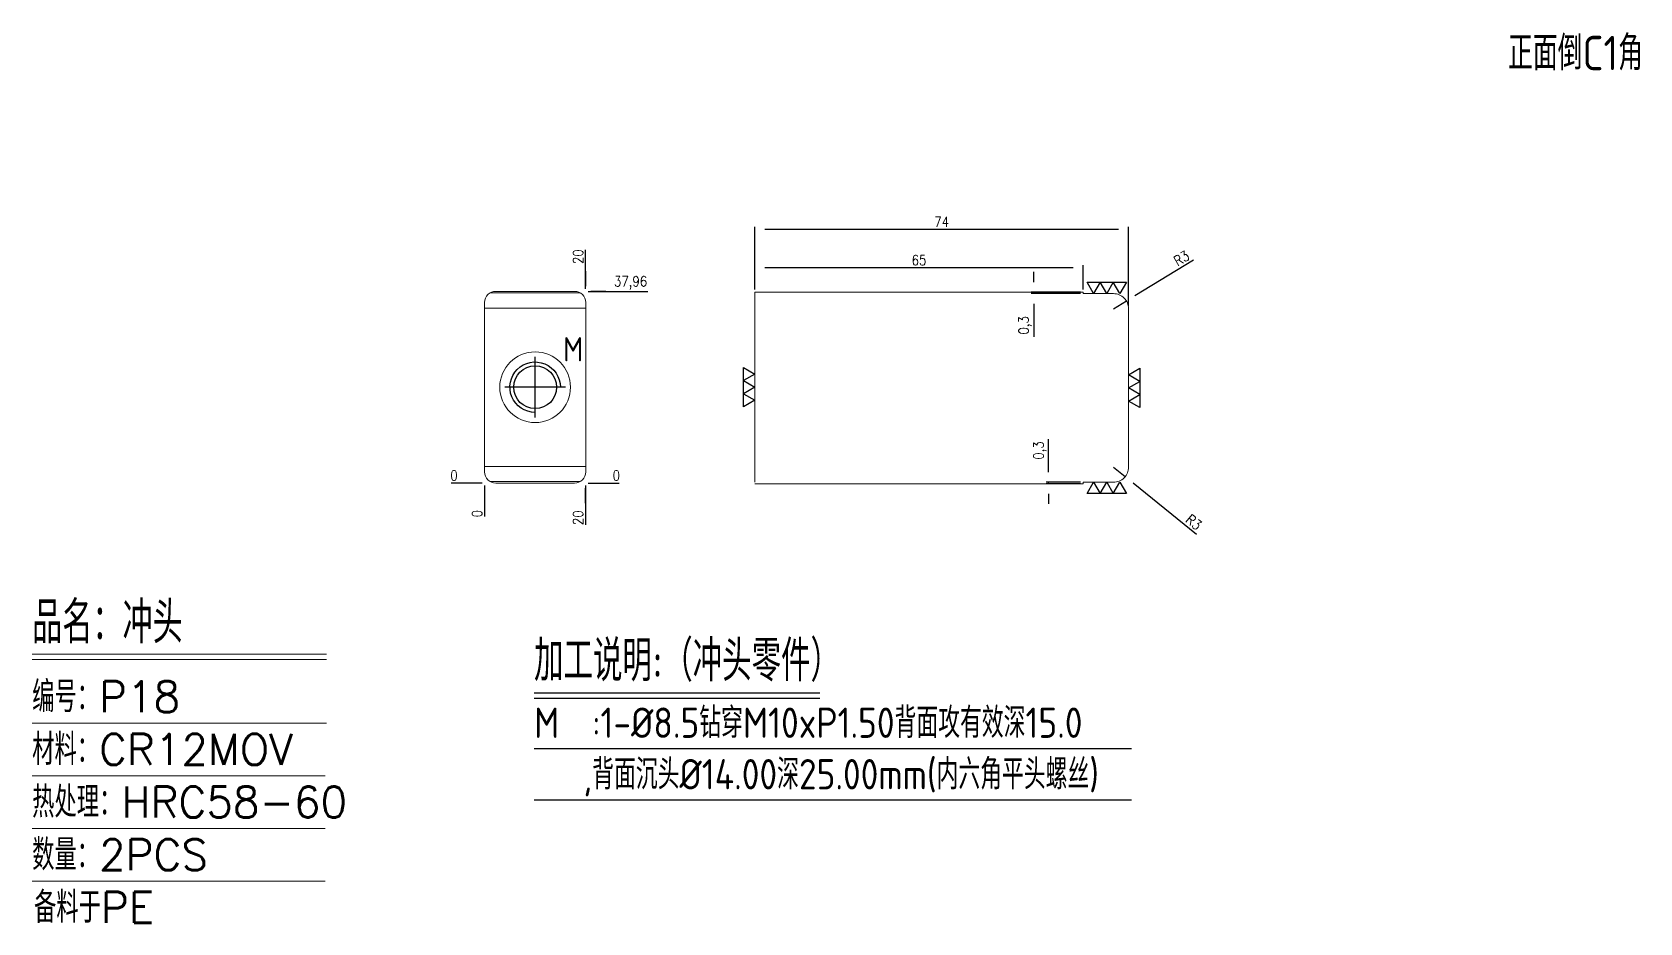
# Model space of a CAD drawing. Header units: millimetres. Extents: x 111215 to 111533, y 10966 to 11142.
import ezdxf
from ezdxf.enums import TextEntityAlignment as Align

# ---------------------------------------------------------------- set-up
doc = ezdxf.new("R2010")
doc.units = ezdxf.units.MM
doc.linetypes.add('CENTER', pattern=[0])
doc.linetypes.add('HIDDEN', pattern=[0])
for name, color, linetype in [('DIM', 4, 'Continuous'), ('PUNCH', 2, 'Continuous'), ('TEXT', 4, 'Continuous')]:
    doc.layers.add(name, color=color, linetype=linetype)
doc.styles.add('chinesef_fs', font='simplex.shx', dxfattribs={"bigfont": 'gbcbig.shx'})
doc.styles.add('gbenor', font='gbenor.shx', dxfattribs={"bigfont": 'gbcbig.shx'})
doc.styles.get("Standard").update_dxf_attribs({"font": 'txt.shx', "width": 0.85, "bigfont": 'ctxt.shx'})
doc.dimstyles.new('T-2-WX', dxfattribs={"dimtxt": 2, "dimasz": 2, "dimexe": 0.5, "dimexo": 0.5, "dimgap": 0.5, "dimtad": 1, "dimtxsty": 'Standard', "dimblk": 'OPEN30', "dimcen": 0, "dimazin": 3, "dimtfac": 1, "dimtmove": 0, "dimatfit": 3, "dimldrblk": 'OPEN30', "dimlwd": -1, "dimlwe": -1})

# ---------------------------------------------------------------- blocks, each defined once
blk = doc.blocks.new('*D7579')
at = {"layer": 'Defpoints', "color": 0}
for p in [(111304.55, 11052.68), (111324.55, 11052.68), (111329.55, 11052.68)]:
    blk.add_point(p, dxfattribs=at)
at = {"layer": 'DIM', "color": 0}
blk.add_line((111325.05, 11052.68), (111331.18, 11052.68), dxfattribs=at)
at = {"layer": 'DIM', "color": 0, "insert": (111330.62, 11054.18), "char_height": 2, "attachment_point": 5}
blk.add_mtext('0', dxfattribs=at)
blk = doc.blocks.new('_Open30')
blk = doc.blocks.new('*D7580')
at = {"layer": 'Defpoints', "color": 0}
for p in [(111324.55, 11090.64), (111329.55, 11090.64), (111304.55, 11052.68)]:
    blk.add_point(p, dxfattribs=at)
at = {"layer": 'DIM', "color": 0}
for p, q in [((111325.05, 11090.64), (111328.55, 11090.64)), ((111328.55, 11090.64), (111325.55, 11090.64)), ((111325.55, 11090.64), (111336.85, 11090.64))]:
    blk.add_line(p, q, dxfattribs=at)
at = {"layer": 'DIM', "color": 0, "insert": (111333.45, 11092.33), "char_height": 2, "attachment_point": 5}
blk.add_mtext('37,96', dxfattribs=at)
blk = doc.blocks.new('*D7581')
at = {"layer": 'Defpoints', "color": 0}
for p in [(111299.55, 11052.68), (111304.55, 11052.68), (111304.55, 11052.68)]:
    blk.add_point(p, dxfattribs=at)
at = {"layer": 'DIM', "color": 0}
blk.add_line((111304.05, 11052.68), (111297.92, 11052.68), dxfattribs=at)
at = {"layer": 'DIM', "color": 0, "insert": (111298.48, 11054.18), "char_height": 2, "attachment_point": 5}
blk.add_mtext('0', dxfattribs=at)
blk = doc.blocks.new('*D7582')
at = {"layer": 'Defpoints', "color": 0}
for p in [(111304.55, 11052.68), (111324.55, 11052.68), (111324.55, 11047.68)]:
    blk.add_point(p, dxfattribs=at)
at = {"layer": 'DIM', "color": 0}
for p, q in [((111324.55, 11052.18), (111324.55, 11048.68)), ((111324.55, 11048.68), (111324.55, 11051.68)), ((111324.55, 11051.68), (111324.55, 11044.43))]:
    blk.add_line(p, q, dxfattribs=at)
at = {"layer": 'DIM', "color": 0, "insert": (111323.05, 11045.8), "char_height": 2, "attachment_point": 5, "rotation": 90}
blk.add_mtext('20', dxfattribs=at)
blk = doc.blocks.new('*D7583')
at = {"layer": 'Defpoints', "color": 0}
for p in [(111304.55, 11052.68), (111304.55, 11052.68), (111304.55, 11047.68)]:
    blk.add_point(p, dxfattribs=at)
at = {"layer": 'DIM', "color": 0}
blk.add_line((111304.55, 11052.18), (111304.55, 11046.05), dxfattribs=at)
at = {"layer": 'DIM', "color": 0, "insert": (111303.05, 11046.61), "char_height": 2, "attachment_point": 5, "rotation": 90}
blk.add_mtext('0', dxfattribs=at)
blk = doc.blocks.new('*D7584')
at = {"layer": 'Defpoints', "color": 0}
for p in [(111324.55, 11095.64), (111324.55, 11090.64), (111304.55, 11052.68)]:
    blk.add_point(p, dxfattribs=at)
at = {"layer": 'DIM', "color": 0}
for p, q in [((111324.55, 11091.64), (111324.55, 11098.89)), ((111324.55, 11091.14), (111324.55, 11094.64)), ((111324.55, 11094.64), (111324.55, 11091.64))]:
    blk.add_line(p, q, dxfattribs=at)
at = {"layer": 'DIM', "color": 0, "insert": (111323.05, 11097.52), "char_height": 2, "attachment_point": 5, "rotation": 90}
blk.add_mtext('20', dxfattribs=at)
blk = doc.blocks.new('*D7585')
at = {"layer": 'Defpoints', "color": 0}
for p in [(111432.04, 11102.93), (111358.04, 11090.49), (111432.04, 11087.19)]:
    blk.add_point(p, dxfattribs=at)
at = {"layer": 'DIM', "color": 0}
for p, q in [((111358.04, 11090.99), (111358.04, 11103.43)), ((111360.04, 11102.93), (111430.04, 11102.93)), ((111432.04, 11087.69), (111432.04, 11103.43))]:
    blk.add_line(p, q, dxfattribs=at)
at = {"layer": 'DIM', "color": 0, "insert": (111395.04, 11104.43), "char_height": 2, "attachment_point": 5}
blk.add_mtext('74', dxfattribs=at)
blk = doc.blocks.new('*D7586')
at = {"layer": 'Defpoints', "color": 0}
for p in [(111358.04, 11095.32), (111358.04, 11090.49), (111423.04, 11090.49)]:
    blk.add_point(p, dxfattribs=at)
at = {"layer": 'DIM', "color": 0}
for p, q in [((111358.04, 11090.99), (111358.04, 11095.82)), ((111421.04, 11095.32), (111360.04, 11095.32)), ((111423.04, 11090.99), (111423.04, 11095.82))]:
    blk.add_line(p, q, dxfattribs=at)
at = {"layer": 'DIM', "color": 0, "insert": (111390.54, 11096.82), "char_height": 2, "attachment_point": 5}
blk.add_mtext('65', dxfattribs=at)
blk = doc.blocks.new('*D7587')
at = {"layer": 'Defpoints', "color": 0}
for p in [(111413.25, 11090.19), (111423.04, 11090.49), (111423.04, 11090.19)]:
    blk.add_point(p, dxfattribs=at)
at = {"layer": 'DIM', "color": 0}
for p, q in [((111413.25, 11092.49), (111413.25, 11094.49)), ((111422.54, 11090.49), (111412.75, 11090.49)), ((111422.54, 11090.19), (111412.75, 11090.19)), ((111413.25, 11090.49), (111413.25, 11090.19)), ((111413.25, 11088.19), (111413.25, 11081.63))]:
    blk.add_line(p, q, dxfattribs=at)
at = {"layer": 'DIM', "color": 0, "insert": (111411.56, 11083.91), "char_height": 2, "attachment_point": 5, "rotation": 90}
blk.add_mtext('0,3', dxfattribs=at)
blk = doc.blocks.new('*D7588')
at = {"layer": 'Defpoints', "color": 0}
for p in [(111416.2, 11052.83), (111423.04, 11052.83), (111423.04, 11052.53)]:
    blk.add_point(p, dxfattribs=at)
at = {"layer": 'DIM', "color": 0}
for p, q in [((111416.2, 11054.83), (111416.2, 11061.39)), ((111422.54, 11052.83), (111415.7, 11052.83)), ((111422.54, 11052.53), (111415.7, 11052.53)), ((111416.2, 11052.53), (111416.2, 11052.83)), ((111416.2, 11050.53), (111416.2, 11048.53))]:
    blk.add_line(p, q, dxfattribs=at)
at = {"layer": 'DIM', "color": 0, "insert": (111414.51, 11059.11), "char_height": 2, "attachment_point": 5, "rotation": 90}
blk.add_mtext('0,3', dxfattribs=at)
blk = doc.blocks.new('*D7589')
at = {"layer": 'Defpoints', "color": 0}
for p in [(111429.04, 11055.83), (111431.38, 11053.95)]:
    blk.add_point(p, dxfattribs=at)
at = {"layer": 'DIM', "color": 0}
for p, q in [((111429.04, 11055.83), (111431.38, 11053.95)), ((111432.94, 11052.69), (111445.49, 11042.58))]:
    blk.add_line(p, q, dxfattribs=at)
at = {"layer": 'DIM', "color": 0, "insert": (111444.97, 11044.93), "char_height": 2, "attachment_point": 5, "rotation": 321.1674}
blk.add_mtext('R3', dxfattribs=at)
blk = doc.blocks.new('*D7590')
at = {"layer": 'Defpoints', "color": 0}
for p in [(111429.04, 11087.19), (111431.6, 11088.76)]:
    blk.add_point(p, dxfattribs=at)
at = {"layer": 'DIM', "color": 0}
for p, q in [((111433.3, 11089.8), (111444.9, 11096.9)), ((111429.04, 11087.19), (111431.6, 11088.76))]:
    blk.add_line(p, q, dxfattribs=at)
at = {"layer": 'DIM', "color": 0, "insert": (111442.52, 11097.2), "char_height": 2, "attachment_point": 5, "rotation": 31.488}
blk.add_mtext('R3', dxfattribs=at)

msp = doc.modelspace()

# ---------------------------------------------------------------- linework, layer by layer
at = {"layer": 'DIM', "color": 4, "linetype": 'Continuous', "lineweight": 13}
for p, q in [((111214.964, 11018.783), (111273.213, 11018.783)), ((111214.964, 11017.71), (111273.213, 11017.71)), ((111214.964, 11005.134), (111273.213, 11005.134)), ((111214.964, 10994.706), (111272.96, 10994.706)), ((111214.964, 10984.277), (111272.96, 10984.277)), ((111214.964, 10973.849), (111272.96, 10973.849))]:
    msp.add_line(p, q, dxfattribs=at)
at = {"layer": 'PUNCH', "linetype": 'HIDDEN', "lineweight": 15, "ltscale": 3}
for p, q in [((111305.642, 11090.34), (111323.46, 11090.34)), ((111304.551, 11087.34), (111324.551, 11087.34)), ((111324.551, 11055.98), (111304.551, 11055.98)), ((111323.46, 11052.98), (111305.642, 11052.98))]:
    msp.add_line(p, q, dxfattribs=at)
at = {"layer": 'PUNCH', "linetype": 'Continuous', "lineweight": 15}
msp.add_lwpolyline([(111322.351, 11052.68), (111306.751, 11052.68, -0.4142136), (111304.551, 11054.88), (111304.551, 11088.44, -0.4142136), (111306.751, 11090.64), (111322.351, 11090.64, -0.4142136), (111324.551, 11088.44), (111324.551, 11054.88, -0.4142136)], format="xyb", close=True, dxfattribs=at)
msp.add_lwpolyline([(111358.04, 11052.83), (111358.04, 11090.49), (111423.041, 11090.49), (111423.041, 11090.19), (111429.04, 11090.19, -0.4142136), (111432.04, 11087.19), (111432.04, 11055.83, -0.4142136), (111429.04, 11052.83), (111423.041, 11052.83), (111423.041, 11052.53), (111358.04, 11052.53)], format="xyb", dxfattribs=at)
at = {"layer": 'PUNCH', "linetype": 'CENTER'}
for points in [[(111314.551, 11065.66), (111314.551, 11077.66)], [(111320.551, 11071.66), (111308.551, 11071.66)]]:
    msp.add_lwpolyline(points, dxfattribs=at)
at = {"layer": 'PUNCH'}
msp.add_lwpolyline([(111314.551, 11066.66, -2.4142136), (111319.551, 11071.66)], format="xyb", dxfattribs=at)
at = {"layer": 'PUNCH', "linetype": 'HIDDEN', "lineweight": 15, "ltscale": 3}
msp.add_circle((111314.551, 11071.66), 7, dxfattribs=at)
at = {"layer": 'PUNCH'}
msp.add_circle((111314.551, 11071.66), 4.25, dxfattribs=at)
at = {"layer": 'TEXT', "color": 3}
for p, q in [((111314.335, 11011.116), (111370.92, 11011.116)), ((111314.335, 11010.066), (111370.92, 11010.066)), ((111314.335, 11000.106), (111432.622, 11000.106)), ((111314.335, 10989.906), (111432.622, 10989.906))]:
    msp.add_line(p, q, dxfattribs=at)
at = {"layer": 'TEXT'}
for points in [[(111431.602, 11092.44), (111430.303, 11090.19), (111429.004, 11092.44), (111427.705, 11090.19), (111426.406, 11092.44), (111425.106, 11090.19), (111423.807, 11092.44), (111431.602, 11092.44)], [(111355.79, 11075.557), (111358.04, 11074.258), (111355.79, 11072.959), (111358.04, 11071.66), (111355.79, 11070.361), (111358.04, 11069.062), (111355.79, 11067.763), (111355.79, 11075.557)], [(111434.29, 11067.613), (111432.04, 11068.912), (111434.29, 11070.211), (111432.04, 11071.51), (111434.29, 11072.809), (111432.04, 11074.108), (111434.29, 11075.407), (111434.29, 11067.613)], [(111423.807, 11050.58), (111425.106, 11052.83), (111426.406, 11050.58), (111427.705, 11052.83), (111429.004, 11050.58), (111430.303, 11052.83), (111431.602, 11050.58), (111423.807, 11050.58)]]:
    msp.add_lwpolyline(points, close=True, dxfattribs=at)

# ---------------------------------------------------------------- texts
at = {"layer": 'DIM', "color": 3, "linetype": 'Continuous', "lineweight": 13, "style": 'chinesef_fs'}
for s, height, p in [('品名：冲头', 8.2814, (111214.964, 11020.93)), ('编号：P18', 6.1344, (111214.964, 11007.281)), ('材料：CR12MOV', 6.1344, (111214.964, 10996.853)), ('热处理：HRC58-60', 6.13439, (111214.964, 10986.424)), ('数量：2PCS', 6.1344, (111214.964, 10975.996)), ('备料于PE', 6.1344, (111215.337, 10965.567))]:
    msp.add_text(s, height=height, dxfattribs=at).set_placement(p)
at = {"layer": 'TEXT', "color": 4, "lineweight": 18, "style": 'gbenor'}
msp.add_text('正面倒C1角', height=6.8134, dxfattribs=at).set_placement((111507.178, 11134.434))
at = {"layer": 'TEXT', "color": 4, "style": 'gbenor'}
msp.add_text('M', height=4.8, dxfattribs=at).set_placement((111322.075, 11079.184), align=Align.MIDDLE_CENTER)
for s, height, p in [('加工说明:（冲头零件）', 8.1, (111314.335, 11013.426)), ('M  :1-%%C8.5钻穿M10xP1.50背面攻有效深15.0', 6, (111314.335, 11002.206)), ('   ,背面沉头%%C14.00深25.00mm(内六角平头螺丝)', 6, (111314.335, 10992.006))]:
    msp.add_text(s, height=height, dxfattribs=at).set_placement(p)

# ---------------------------------------------------------------- dimensions: what is measured, and where the dimension line sits
at = {"layer": 'DIM'}
for base, p1, p2, picture, middle in [((111432.04, 11102.933), (111358.04, 11090.49), (111432.04, 11087.19), '*D7585', (111395.04, 11104.433)), ((111358.04, 11095.316), (111423.041, 11090.49), (111358.04, 11090.49), '*D7586', (111390.541, 11096.816))]:
    dim = msp.add_linear_dim(base=base, p1=p1, p2=p2, dimstyle='T-2-WX', dxfattribs=at)
    dim.commit()
    dim.dimension.update_dxf_attribs({"geometry": picture, "text_midpoint": middle})
for feature_location, offset, dtype, origin, picture, middle in [((111324.551, 11090.64), (0, 5), 1, (111304.551, 11052.68), '*D7584', (111323.051, 11097.516)), ((111324.551, 11090.64), (5, 0), 0, (111304.551, 11052.68), '*D7580', (111333.451, 11092.33)), ((111304.550891175, 11052.679999967), (-5, 0), 0, (111304.550891175, 11052.679999967), '*D7581', (111298.484224508, 11054.179999967)), ((111324.550891195, 11052.679999967), (5, 0), 0, (111304.550891175, 11052.679999967), '*D7579', (111330.617557861, 11054.179999967)), ((111304.550891175, 11052.679999967), (0, -5), 1, (111304.550891175, 11052.679999967), '*D7583', (111303.050891175, 11046.613333301)), ((111324.551, 11052.68), (0, -5), 1, (111304.551, 11052.68), '*D7582', (111323.051, 11045.804))]:
    dim = msp.add_ordinate_dim(feature_location=feature_location, offset=offset, dtype=dtype, origin=origin, dimstyle='T-2-WX', dxfattribs=at)
    dim.commit()
    dim.dimension.update_dxf_attribs({"geometry": picture, "text_midpoint": middle})
for center, mpoint, picture, middle in [((111429.04, 11087.19), (111431.599, 11088.757), '*D7590', (111443.3, 11095.924)), ((111429.04, 11055.83), (111431.377, 11053.949), '*D7589', (111444.033, 11043.761))]:
    dim = msp.add_radius_dim(center=center, mpoint=mpoint, dimstyle='T-2-WX', dxfattribs=at)
    dim.commit()
    dim.dimension.update_dxf_attribs({"geometry": picture, "text_midpoint": middle, "dimtype": 164})
for base, p1, p2, picture, middle in [((111413.251, 11090.19), (111423.041, 11090.49), (111423.041, 11090.19), '*D7587', (111411.56, 11083.909)), ((111416.197, 11052.83), (111423.041, 11052.53), (111423.041, 11052.83), '*D7588', (111414.506, 11059.111))]:
    dim = msp.add_linear_dim(base=base, p1=p1, p2=p2, angle=90, dimstyle='T-2-WX', dxfattribs=at)
    dim.commit()
    dim.dimension.update_dxf_attribs({"geometry": picture, "text_midpoint": middle})

doc.saveas('drawing.dxf')
